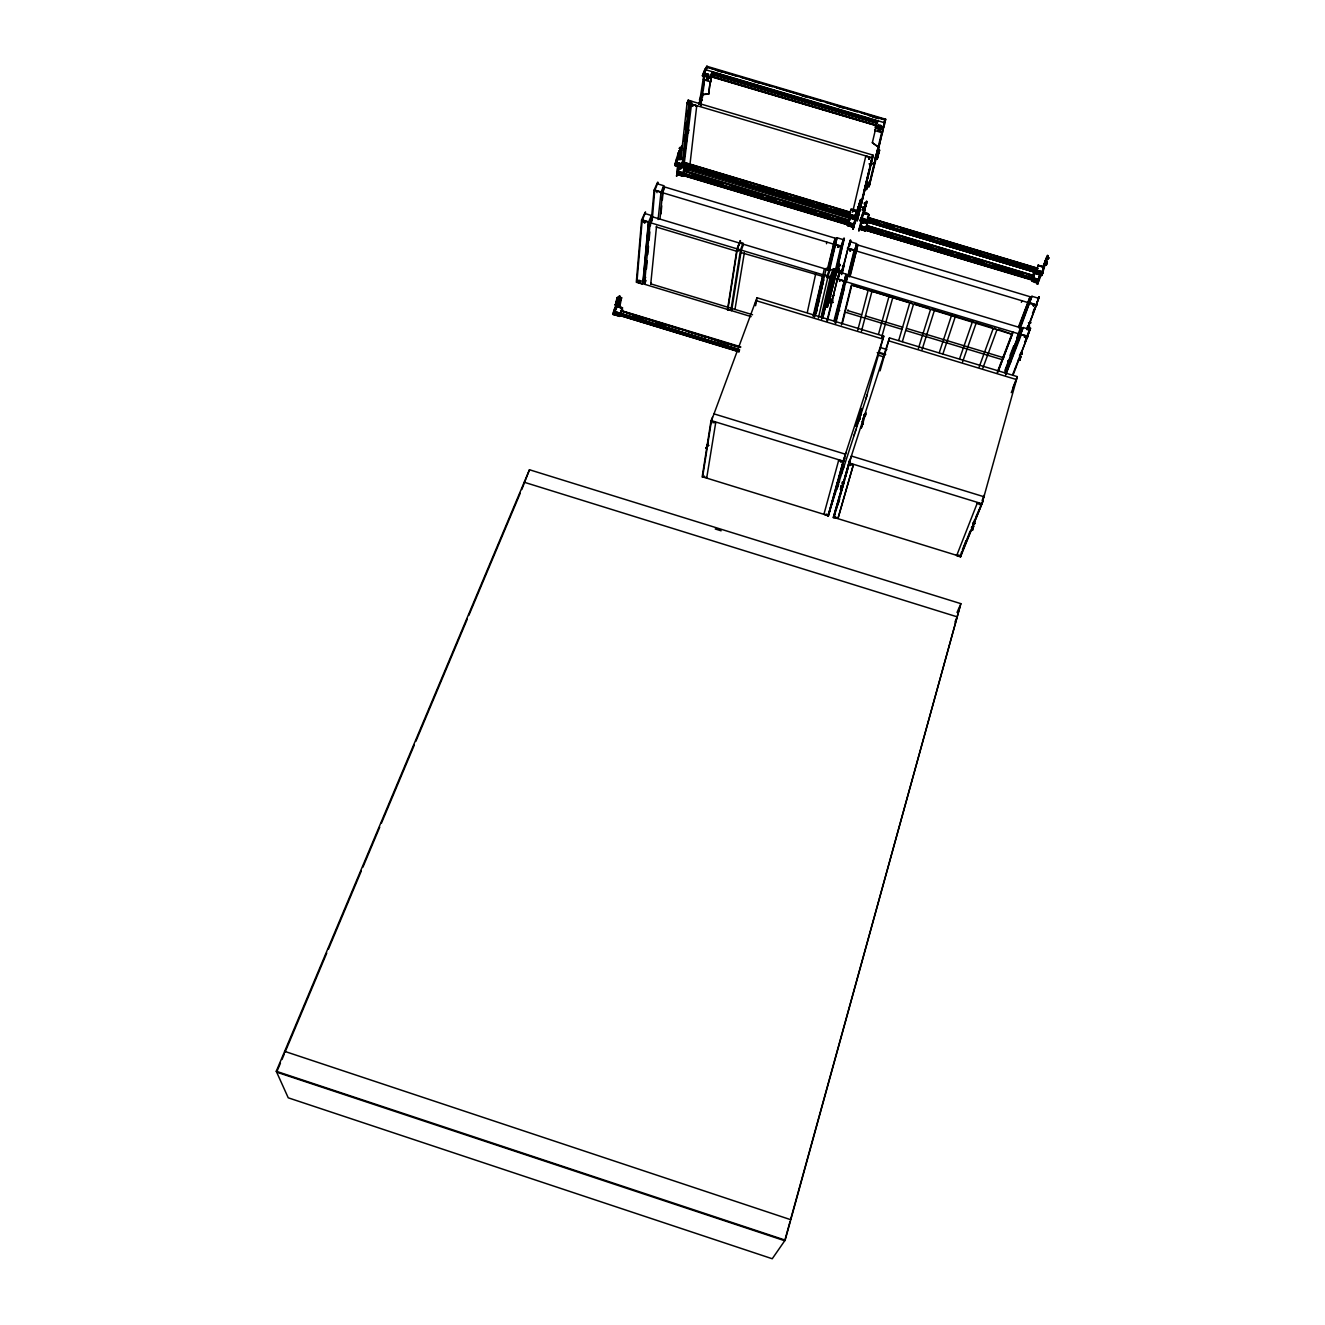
<?xml version="1.0" encoding="UTF-8"?>
<svg xmlns="http://www.w3.org/2000/svg" width="1325" height="1325" viewBox="0 0 1325 1325"><rect width="100%" height="100%" fill="white"/><g stroke="black" fill="none" stroke-linecap="round" stroke-linejoin="round"><path stroke-width="1.5" d="M615.148 305.081C614.899 302.531 619.355 309.686 622.584 307.648L620.398 312.932M616.208 302.912L616.655 301.023L616.804 302.961M616.142 309.255L616.787 305.86L614.369 311.507L739.598 349.734L613.69 311.226L613.16 314.555L614.121 314.124M616.622 305.562L616.754 304.882M529.47 469.746L276.263 1071.279L288.237 1097.812L772.243 1258.75L785.162 1240.117L960.84 603.653L529.47 469.746L521.802 489.521M619.371 300.179L619.007 301.686M738.108 250.558L738.423 251.121M688.304 100.137L688.056 104.592M826.303 514.15L827.015 514.199M956.286 554.728L957.13 555.49M833.21 268.611L830.245 277.14M835.346 516.833L835.611 516.386M676.015 164.979C672.04 163.141 691.832 123.672 675.916 163.439M675.733 164.234L851.528 217.631M855.221 217.234L675.601 163.19L675.634 164.085L854.426 217.764L854.559 219.486L856.298 215.843M833.756 268.826L829.069 291.252M677.357 163.488L677.34 164.847M679.294 154.346L679.046 155.273L677.903 153.915M683.187 175.413L682.723 176.192L677.108 174.486L679.874 166.387L679.791 168.01M854.294 225.035L677.191 172.416L677.804 171.124L683.336 172.78L686.135 167.894M681.646 164.697L683.899 159.166L678.267 157.476L675.833 164.913M715.583 423.039L710.978 420.886L712.436 417.309M841.408 462.11L840.613 462.127M853.548 225.979L853.101 227.287L853.449 225.846L677.29 172.913L677.39 171.687L854.41 224.737L677.207 172.25M679.029 151.1L678.45 152.938L679.51 151.663M679.013 155.273L679.311 154.379M679.096 152.64L679.311 151.762M679.99 152.905L678.731 151.58M680.918 168.904L679.41 168.374L680.901 168.142M679.642 167.762L679.46 169.219M681.298 150.553L680.652 151.696L681 150.123M682.988 174.337L682.723 176.192M645.142 212.265L641.582 220.066L636.298 282.242L641.201 283.732A2.137 1.259 23.4 0 0 641.78 283.848L642.774 283.484L648.356 222.55L647.445 221.557A2.236 1.375 24.2 0 0 646.832 221.308L642.227 219.917L636.928 282.092L643.023 283.782L645.689 277.256M686.996 135.68L685.621 135.713M685.803 134.968L687.178 135.548M687.211 133.411C685.853 134.289 689.099 131.688 686.615 132.583M687.277 132.848L686.979 133.212M850.633 465.489L850.816 465.125M688.768 121.502L690.077 100.667L688.122 100.22L686.979 103.267M616.39 300.361L620.15 301.272L619.752 306.622L621.624 297.727L619.752 297.148L618.262 300.941L616.39 300.361L616.804 299.185L618.659 299.98M616.804 299.185L620.001 300.394M616.556 303.657L616.108 302.597M616.92 298.523C621.955 299.467 615.197 299.765 617.4 297.363L619.404 297.976M699.534 103.118L698.673 104.046M699.202 103.996L699.716 102.588M616.903 298.754L617.4 297.363M617.351 305.893L619.255 301.769L619.173 302.978M618.394 300.626L617.897 306.058L618.278 305.114M618.394 298.97L618.858 298.042M619.023 297.462L618.311 301.62M619.023 303.326L619.09 300.46M619.189 299.202L619.438 295.856L619.736 299.367M618.03 305.512L619.371 305.926L620.746 298.556L617.384 297.595M829.649 278.382L829.334 277.819M1025.07 337.262L1024.092 336.765L1025.153 337.146M740.228 250.607L737.379 248.62L740.476 240.67M1033.864 306.009L1032.871 305.363L1033.848 305.86M643.006 283.782L648.571 222.169L651.353 215.478L645.06 213.573M751.142 316.609L644.513 284.246L650.144 222.65L652.546 216.853L829.152 270.085L827.082 276.014M646.434 269.008L647.196 260.777M647.759 254.599L648.521 246.367M649.084 240.189L649.846 231.958M650.409 225.78L651.353 215.478M651.287 220.596L654.086 190.171L657.581 182.27M652.165 220.977L654.749 190.038L659.303 191.396A2.219 1.391 24.4 0 1 659.9 191.645L660.662 192.937M843.362 281.712L842.534 280.734A2.252 1.408 19 0 0 841.938 280.502M843.462 281.413L842.65 280.436A2.252 1.408 19 0 0 842.037 280.188L837.383 278.78L827.529 320.733M1046.054 259.733L1044.729 262.466C1047.909 265.629 1047.694 258.309 1046.352 263.029M656.537 226.211L650.757 283.848L752.55 314.737M1045.872 259.601L1045.408 260.81M658.094 219.519L661.009 192.257L663.726 185.699L657.498 183.827M659.999 218.857L662.566 192.721L664.918 187.057L835.131 238.185L827.827 270.449M660.96 213.921L661.755 205.855M662.351 199.81L663.726 185.699M853.896 251.021L853.267 250.143A2.219 1.424 18.9 0 0 852.505 249.812M884.52 124.567L882.765 129.436L881.092 128.939L881.108 125.527L877.763 125.577L880.297 127.316L881.506 126.736L880.893 125.61M879.502 125.593L880.214 126.388L879.303 125.908M1035.951 272.271L1035.57 273.612L1041.831 275.55L1043.885 266.921L1038.137 265.215L1036.498 270.996M822.626 317.868L827.827 296.734M827.197 299.384L827.496 298.423L827.148 299.549M861.084 219.768L1041.599 274.275M705.861 448.264L706.192 447.287L705.943 448.165M827.33 301.255L827.214 301.653M827.032 302.166L827.413 301.852M828.638 298.241L828.059 300.162L828.075 299.268M822.808 317.934L834.203 268.909L830.99 277.356M827.694 296.287L827.744 297.993M1041.053 271.923L1040.407 273.579M1040.539 273.53L1041.963 273.546M677.903 166.437L676.876 176.126L677.588 164.466M679.344 148.466C679.394 147.191 683.187 146.909 681.216 149.278L679.344 148.466L679.775 147.406M707.219 445.945L707.533 444.653M708.477 445.581C706.805 442.865 706.573 447.37 707.384 444.09M679.675 154.677L681.348 152.044L679.543 155.969L680.702 153.187M680.156 154.313L680.056 156.118L681.199 153.336L678.483 152.524M681.481 150.686L680.156 150.288L680.007 151.58L681.514 150.272M680.735 148.88L681.149 148.069M680.57 153.501L680.835 151.895M680.47 157.559L681.713 146.065M680.802 159.762L687.079 102.737L688.851 103.267L682.524 160.275M683.717 140.798L684.379 134.719M685.025 128.641L685.688 122.562M686.35 116.484L687.013 110.406M687.675 104.327L688.006 100.518M683.418 159.53L689.894 100.75L688.669 103.632M1032.109 280.055C1031.065 281.827 1037.988 284.13 1037.872 281.562M683.683 162.71L690.176 103.963L691.517 101.097M867.511 178.991L872.761 155.058L691.849 101.329L683.617 168.673L850.567 218.691M830.924 301.023L831.504 299.102L830.957 300.974M1037.939 266.06L1038.137 265.215M831.835 300.129L831.52 300.808M701.438 100.601L699.55 100.037L699.997 98.779L701.389 99.176M705.794 73.869C699.186 82.846 706.805 61.579 705.198 72.61M699.583 104.427L700.544 96.957L701.919 97.354M1028.432 327.308L1029.061 325.403M701.505 98.878L700.229 102.886L701.339 101.578M700.743 103.035L701.852 99.574M699.385 103.284L704.403 71.103L702.316 75.922M704.155 77.744L700.842 105.768L701.24 104.857M704.767 72.56L705.115 68.817M701.852 100.336L701.886 99.325M702.316 94.986L704.171 79.268M707.964 74.912C710.465 75.094 704.519 77.446 704.966 74.051M702.482 97.371L702.946 93.446M703.409 89.52L704.337 81.653M705.728 74.415L706.589 74.333M706.341 69.894L706.772 66.25L885.696 119.25L876.338 157.211M837.963 269.919L838.543 268.014L837.963 269.919M1032.953 277.935C1031.446 266.557 1041.665 279.161 1042.758 273.033L860.836 218.542C857.689 221.987 866.186 224.77 866.749 221.888M613.293 314.555L614.104 312.369M613.856 311.938L614.32 312.617M708.345 76.237L705.927 75.707M706.192 73.67L706.622 74.846M706.689 68.519L706.01 67.492L705.099 69.678M707.103 67.227L885.017 119.647M706.507 74.78L707.798 74.034L706.556 74.597M707.633 74.134C710.879 74.465 705.943 78.506 709.753 78.125L711.773 73.306L735.425 80.51M708.246 74.283L705.662 74.001M616.357 301.62L618.03 301.951L616.142 302.365M709.753 78.125L712.254 71.699L710.813 81.902L703.426 79.715L703.989 78.357M708.676 94.075L710.117 82.216L708.676 94.075L701.554 94.704M710.813 81.902L711.823 73.62M841.988 270.615L842.104 270.184M853.101 227.287L847.487 225.565L847.851 224.173M847.503 225.598L847.768 224.472M854.559 219.486L848.364 217.499L848.745 216.074M1020.151 357.121L1020.465 356.226L1019.919 357.767M842.915 270.896L843.197 269.952M1020.035 357.584L1020.151 357.27M852.025 226.128L852.77 223.528M682.872 175.413L853.317 226.542L852.091 225.78M855.453 210.559L855.238 211.553M850.865 209.598C862.823 215.13 853.764 206.982 850.7 210.012M676.297 162.279L854.89 216.157L860.935 199.644L853.168 229.01L855.735 219.105L851.992 217.946M859.826 208.356L858.12 208.837L859.71 208.803M859.246 205.557C857.838 207.412 861.929 204.133 860.455 206.468M859.892 203.603L859.08 206.915M859.528 209.3L859.809 208.373M860.77 205.507L860.24 207.346M675.452 165.112L675.816 163.853M676.114 163.687L676.164 162.627M683.733 159.994L687.046 137.485M865.523 230.086L865.258 230.931L859.643 229.208L860.438 226.608L859.875 228.48L1035.09 281.016M861.167 219.917L860.737 221.01M863.751 210.46L862.608 209.201M868.952 170.892L864.447 189.856L865.026 188.846M866.418 185.086L866.782 183.893L866.202 185.765M865.192 208.737C861.465 209.416 864.529 204.199 863.022 208.191M861.134 228.861L861.879 226.26M862.641 219.337L861.664 223.726M862.476 214.087C862.823 216.969 862.939 208.737 869.051 214.6L867.362 219.503M863.95 206.932L863.668 208.008M866.716 186.842L866.749 187.007M863.171 207.545L864.794 207.512L863.387 206.816M865.887 205.756L864.678 208.588M824.1 513.719L824.995 514.663M876.885 159.331C878.028 157.576 875.411 160.507 875.61 158.404M876.951 159.149L875.742 158.039L875.494 158.917M876.272 156.632L876.554 155.704L877.945 157.195L877.365 158.652L875.295 158.222M737.379 248.62L727.872 309.537M710.978 420.886L702.151 477.066L706.854 477.497M865.871 398.991L883.758 336.169L756.989 297.761L711.475 420.671L702.631 476.851L828.092 515.624L830.262 508.916M877.017 122.347L875.047 130.628L882.516 132.848L882.483 131.308M865.258 230.931L865.622 229.49M866.401 222.931L866.765 221.474M877.432 156.002L877.233 156.565M708.163 443.593L708.362 444.836M730.87 310.447L740.509 249.895L743.093 243.121L739.946 242.177L737.296 249.1M958.604 554.927L959.3 555.192M731.632 310.679L741.304 250.143L743.54 244.28M973.295 525.975L972.732 527.83M973.726 525.975L973.113 527.963L973.759 525.942M706.738 477.828L715.699 422.692L714.705 421.665M972.567 526.141L972.434 526.621M972.931 527.284L973.279 526.307M755.233 304.551L755.929 300.593L882.831 339.051M755.581 305.711L756.989 297.761M617.433 300.146L618.642 300.129M619.885 314.588L619.57 316.393L620.216 315.466M830.792 277.14L833.922 268.859L821.616 317.122M677.39 171.935L854.36 224.869M681.431 165.542L681.166 167.43L681.547 166.42M698.706 103.847L699.202 102.439L700.263 104.195M826.419 301.686L826.502 301.438M1038.734 296.85L1036.349 305.247M827.877 296.552L827.429 297.396M828.059 298.986L828.059 298.142L827.612 299.814M827.959 298.589L827.595 299.616M1030.038 328.103L1027.604 336.666M839.388 259.17L843.843 238.152L840.928 246.5M857.954 421.433L857.49 422.89M857.374 422.642L857.49 421.698M859.461 414.94L859.378 416.597L859.892 413.085M838.327 276.908L839.652 270.548L826.899 320.865M838.858 277.058L840.199 270.714L837.267 279.26M861.316 413.615C858.848 414.973 860.024 412.058 860.919 414.841L861.366 413.4M859.594 414.029L860.14 412.92L859.726 414.311M807.289 312.452L815.952 272.652M854.724 217.035L855.122 215.23M854.575 219.205L858.451 206.799M856.844 212.447L856.364 212.232M859.693 418.965L860.306 416.977L859.577 419.611L858.219 419.197M848.944 246.019L850.236 240.073L841.325 273.712M849.474 246.185L850.766 240.239L847.884 248.603M826.767 242.077L826.518 243.717M813.053 316.178L824.415 268.66M862.36 210.062L862.608 209.234M864.148 213.557L866.567 201.334L860.886 218.824L1042.527 273.397L860.968 218.542M1007.845 361.112L1008.557 362.007A2.153 1.308 14.3 0 0 1009.12 362.238M1046.402 262.946L1046.982 261.141L1047.164 262.151M1046.518 262.549L1046.8 261.654M1046.684 263.046L1046.369 264.139L1044.514 263.327C1043.752 264.255 1045.392 265.166 1046.651 264.288M813.732 316.46L822.626 276.627M814.61 316.874L826.32 268.213L833.442 270.35L831.603 278.316M816.034 313.263L823.57 279.741M816.018 314.025L816.929 310.05M817.823 306.058L819.612 298.092M820.506 294.117L823.637 280.171M859.942 226.492L1038.899 280.204M1042.328 272.586L861.316 219.205L864.612 208.638M863.006 223.345L861.316 222.434L863.188 222.749M861.416 222.219L863.088 223.113L861.233 222.815M1045.905 259.336L1045.475 260.594M1045.889 261.423L1045.607 262.3L1047.363 261.853M827.197 270.068L835.131 238.185M878.044 155.886L877.548 157.476L877.514 155.638M862.923 419.296L863.271 417.888M863.635 418.054L863.221 419.379M1039.959 276.378L1040.142 275.782M828.738 270.532L837.019 237.755L843.329 239.643M818.386 318.017L828.092 276.296M829.665 270.018L837.019 237.755M862.459 424.364L862.923 422.874L862.807 423.851M862.79 424.563L862.989 423.321M1019.952 354.471L1019.538 356.293M1027.952 325.685L1027.703 326.463M821.169 316.692L830.361 276.66M821.616 319.259L831.272 277.273L650.144 222.65M828.489 293.885L827.429 296.933L828.754 293.968L827.761 293.67L829.582 294.846L829.185 296.005L827.181 295.392M865.01 415.421L865.308 414.493L865.424 415.47M1015.579 367.952L1015.828 367.389M826.287 300.974L826.022 302.166L827.926 294.233M826.949 298.075L828.291 293.835M822.428 318.099L825.177 306.158M829.268 291.301L826.469 302.299L827.065 299.135M827.777 300.758L828.125 299.847M828.953 295.69L829.301 294.763M824.084 306.241L827.363 307.234L842.849 241.647M836.903 269.091L838.808 269.919L836.837 269.323L837.466 266.424M837.698 266.739L838.212 263.609L836.887 267.816M838.99 261.042L829.997 297.694M832.845 302.531L830.924 301.702L832.912 302.315M832.1 296.634L834.088 295.591M836.506 270.217L838.477 270.797M837.648 265.298L839.619 265.894L840.067 264.553L838.212 263.609M839.619 265.894L840.067 264.553M852.621 212.182L865.672 156.598M838.758 276.213L839.702 272.238L846.062 274.159L834.618 321.793M730.737 310.282L727.442 309.918L736.998 248.852L740.211 240.587M730.853 309.984L730.009 310.365M878.127 125.097L876.935 127.713L875.262 127.217L882.897 128.906L885.696 119.25M842.683 272.321L841.309 271.658M841.64 270.764L841.243 271.89M842.849 265.629L844.356 265.845M872.347 142.702L878.193 146.893L876.09 156.002L878.608 147.323L872.347 142.702L876.471 125.279L711.873 76.469M841.706 274.606L848 248.123L852.604 249.497A2.219 1.424 18.9 0 1 853.201 249.746L854.012 250.624L846.741 280.618M861.863 217.681L858.716 230.666L860.455 227.271M708.163 444.852L707.931 445.713L708.196 444.769M843.147 269.704L843.445 268.478M852.671 228.861L855.751 215.843M859.196 206.584L857.689 209.284L857.987 208.042L859.759 208.671M858.202 209.433L859.859 203.653M876.935 127.713L881.092 128.939M849.308 245.754L850.253 241.73L856.563 243.618L848.762 275.782M853.168 229.01L860.422 199.495M859.213 205.193L859.991 200.936M879.22 127.697L878.16 126.504M878.475 125.229L880.479 125.378M872.628 155.439L856.811 220.563L857.573 218.343M858.153 216.041L860.968 204.265M869.896 166.967L871.784 159.116M872.247 158.155L857.209 220.993L873.341 155.191L872.247 158.155L867.262 156.665A2.153 1.474 19.5 0 0 866.649 156.549L866.119 156.565M866.202 183.132L868.123 183.695C868.057 179.902 865.97 182.171 865.97 185.732M834.021 320.667L846.062 274.159M864.943 188.432L866.848 188.995L864.993 188.2M868.123 183.695L868.554 182.403M865.358 187.14L867.213 187.935L865.308 187.372M614.005 312.153L613.79 313.081L739.168 351.407M615.463 312.7L615.463 313.76M619.686 314.886L620.233 312.998M835.28 323.052L847.338 275.567L1021.293 328.004L1004.847 372.159M873.904 162.843L874.599 163.853L875.593 155.853M863.271 208.174C861.3 209.383 867.858 210.211 862.592 209.3M866.533 203.255L864.596 202.675L866.467 203.487M882.052 130.91L868.67 186.328L865.523 185.384M883.924 122.844L885.183 119.101L878.409 149.361M835.843 323.168L844.472 287.459M845.433 283.5L847.338 275.567M865.424 185.666L869.067 186.742L875.726 158.188M876.222 156.979L878.011 149.708M869.067 186.742L876.222 158.337M847.95 276.329L856.563 243.618M859.229 230.815L861.946 219.635M861.167 223.577L862.062 219.867M862.956 216.157L866.567 201.334M622.402 309.785L622.021 311.044M865.656 205.772L865.358 207.031L866.649 202.924M866.153 204.332L864.165 203.984L864.596 202.675M877.365 158.652L875.543 157.857M875.842 157.046L877.73 157.609L879.651 150.189L877.746 149.626M849.491 276.875L857.838 244.992L1030.088 296.734L1018.759 327.805M850.484 275.136L857.838 244.992M685.737 135.365L687.128 135.779L685.572 135.398M678.715 173.062L679.195 171.505M681.53 165.128L681.447 166.586M699.898 103.582L702.167 94.588L708.776 93.793M826.999 298.473L826.883 298.688M841.474 324.907L851.379 284.991L1012.267 334.397L998.288 329.312M842.369 323.35L851.561 286.084M683.65 161.352L683.071 163.141M682.822 174.569L683.336 172.78M685.174 170.196L684.793 171.455M838.062 266.64L837.715 267.816M837.814 268.528L827.363 307.234M854.128 219.105L854.277 218.078M854.41 217.648L854.857 216.505L675.965 162.859M842.352 269.571L842.071 270.234M865.192 188.548L857.938 217.234M866.335 189.624L864.993 189.16M863.055 207.959L865.308 208.406M860.72 221.225L860.952 220.082L1038.436 273.248M689.381 169.65L688.42 170.047A2.07 1.325 24.2 0 1 687.857 169.931M862.84 215.097L863.006 214.269M861.747 223.18L862.194 221.59M857.772 330.157L868.438 289.181M861.449 331.267L872.214 290.324M837.317 484.536L837.996 481.008L835.86 488.13M839.156 477.116L844.075 458.367M837.102 488.693L837.4 487.699L837.102 488.71M1018.395 359.737L1018.511 359.357M861.349 218.691L861.084 219.635L1042.113 273.132M861.349 427.859L863.469 420.373M707.219 445.482L708.875 445.482M847.95 223.793L847.785 224.77M858.749 417.011C867.958 390.03 853.134 438.244 859.809 413.748M859.478 418.336L859.942 416.862L859.594 418.021M859.494 418.286L859.743 417.524M841.673 486.076L841.276 487.368L841.706 486.01M1032.291 279.575L1032.688 278.747M838.178 269.141L838.41 268.627M838.659 460.371L823.984 514.05L828.34 516.071L844.688 457.854L843.445 461.58L838.675 460.57M841.193 489.819L841.458 488.942L841.16 489.952M842.286 486.441L842.7 486.209M845.102 476.983L849.872 459.444L833.309 517.595L838.079 518.125L836.87 518.323M832.597 300.692L832.779 300.112M853.366 226.442L853.548 225.482L677.456 172.681M858.269 208.323L858.169 208.803M860.389 206.717L859.113 205.888L860.67 206.104M866.683 186.957L866.865 186.411M867.395 186.659C867.958 187.372 865.507 187.355 865.904 186.328M863.238 418.054L862.972 418.799M860.919 220.198L861.532 218.509M863.188 419.462L863.469 418.534M863.337 422.36L863.32 421.35M790.031 1221.567L784.731 1240.747L276.66 1072.157L280.469 1063.114M828.092 515.624L843.18 461.117L883.758 336.169M828.34 516.071L845.979 452.504M878.492 334.331L889.257 295.458M836.158 488.163L836.158 487.037M837.88 482.747L837.036 485.447L837.317 483.791M838.361 481.124C837.483 478.855 840.447 480.693 839.089 482.234L837.698 481.803M981.974 503.765L1017.318 376.631L889.489 337.908L849.143 462.955L833.773 517.379L960.261 556.45L981.974 503.765L849.143 462.955M1013.095 375.124L1030.618 328.103L1024.622 342.413M1027.388 329.793L1039.28 296.85L1036.945 302.514M978.695 502.755L977.303 503.053L956.65 555.655L960.526 556.914L983.249 500.403L975.78 517.181M836.423 486.408L837.814 486.822L836.473 486.192M836.887 484.917L838.228 485.546L836.969 484.735M839.089 482.234L837.748 481.588M841.839 473.174L842.435 471.037M843.213 468.951L843.81 466.814M960.526 556.914L962.016 551.929M1041.698 273.53L1037.541 284.295L1039.86 274.822L1039.496 276.13M1037.939 281.264L1040.108 274.308L1037.541 284.295M1042.146 272.321L1043.09 268.975M1044.017 265.05L1046.584 259.899L1045.789 259.65M1044.531 265.199L1047.86 255.526L1042.527 273.397M1045.806 261.075L1044.928 264.752M1046.104 261.108L1046.866 256.802L1046.386 258.474L1048.423 258.839L1048.738 257.729L1046.783 257.149M973.527 522.199L973.163 523.507C975.117 525.545 975.266 520.361 974.554 523.938M973.974 522.116L972.683 526.24L972.749 525.064M971.705 528.062L972.732 528.377L973.163 526.886L972.749 527.847M1020.316 357.7L1019.985 358.876M1027.024 327.871L1028.482 328.318L1028.896 326.944L1027.355 326.728M1022.155 353.046L1021.823 354.222L1022.238 352.831L1020.763 352.384M1048.738 257.729L1048.423 258.839M1030.519 323.151C1031.214 320.468 1030.552 325.254 1028.432 322.77M853.996 435.66L854.608 433.474M855.337 431.536L855.95 429.35M881.622 337.378L893.05 296.601M859.577 419.611L858.12 419.843M860.919 414.841L859.61 414.212M841.855 488.064L841.657 489.902L842.22 488.18L840.895 487.55L842.269 487.981M841.226 486.292L842.75 486.507L840.911 487.203L841.541 485.232L841.226 486.192M843.512 483.592L842.12 483.161L843.197 483.277M843.992 482.101L842.601 481.671L843.926 482.3M1005.675 374.544L1023.165 327.54L1029.608 329.478L1025.848 339.051M1016.673 338.239L1031.943 296.287L1038.32 298.208M858.65 416.895L861.051 409.425L856.414 426.302L858.451 420.058M835.926 510.655L836.522 508.568M839.619 497.604L837.549 504.924L839.503 499.343M1021.376 302.299L1022.022 300.775M1032.705 278.813L1034.444 272.619M835.827 488.975L828.953 512.957M863.536 420.82L862.592 420.307L863.585 420.621M864.894 416.067L863.95 415.537L864.943 415.851L865.473 414.228L865.507 415.487M864.281 414.526L865.672 414.609M863.9 419.396L865.854 413.019M614.22 311.392L613.79 312.468L739.333 350.446M617.069 301.669L616.738 303.077M652.182 215.743L652.364 215.677M677.804 154.495L679.195 154.909M837.897 484.917L837.516 486.176L837.913 484.983M858.02 420.654L860.488 412.721M835.197 512.874L834.634 514.713M880.065 370.818L889.489 337.908M675.783 163.472C675.121 154.015 688.95 158.023 681.398 165.161M677.357 159.315L679.46 159.53M677.191 163.836L677.572 162.66M850.534 211.404L850.153 212.613M847.834 224.041L848.199 222.832M849.623 219.553L849.259 220.745M853.234 217.018L853.731 215.412M837.814 271.824L837.764 272.105M842.717 485.463L833.309 517.595M863.999 418.534L864.347 417.392M853.433 225.73L855.718 219.072L855.387 219.867M841.541 270.068C840.911 272.619 842.336 267.319 841.706 269.886M877.051 158.785L875.56 158.536M1038.8 280.486L859.793 226.89L1038.783 280.652M835.777 510.887L839.603 497.653M1037.425 278.879L1036.928 280.453M1038.783 278.101L1039.33 276.312M860.008 227.701L1038.171 281.115L1038.899 278.797M1042.113 272.801L1045.293 262.698M1042.527 270.797L1042.858 269.671M868.504 216.787L868.14 217.996M865.606 229.374L865.97 228.165M867.328 224.852L866.964 226.045M1033.136 276.412L1033.682 274.623M1036.614 270.582L1036.912 269.737M898.714 340.459L909.53 303.673M857.739 421.499L857.673 422.41M859.031 420.969L859.13 420.654M902.391 341.568L913.323 304.816M862.144 421.433L862.028 421.83M862.956 424.017L863.221 423.172L862.823 424.48M837.417 266.954L836.456 272.105L844.373 238.318L841.474 246.483L834.667 244.462M837.334 268.611L837.433 268.296M854.575 217.035L854.907 215.942M863.883 209.996L862.426 209.698L864.629 210.029L864.331 211.271L864.844 206.882M861.25 219.039L861.581 217.946M860.372 226.492L860.72 225.399M862.608 219.37L862.972 218.194M841.425 486.822L841.723 485.894M829.698 298.771L827.645 304.75M1036.945 268.544L1037.359 267.252M1029.376 326.397C1030.022 324.227 1028.382 329.047 1029.293 326.646M840.249 489.24L840.332 488.975M918.374 348.525L930.382 309.967M842.717 485.149L844.108 481.704L841.971 488.826M862.558 424.099L862.757 423.387M922.051 349.634L934.175 311.11M876.372 156.383L877.796 156.781M867.13 220.265L861.051 217.797M865.97 228.298L867.858 222.699L860.289 220.48M849.093 214.849L851.048 209.201M848.199 222.981L853.979 223.942M853.797 224.654L854.145 223.428M1036.581 270.863L1036.167 272.089M1045.74 261.77L1047.28 262.085M1042.129 273.215L1043.868 266.921L1043.454 267.898M1019.554 355.464L1019.919 354.454M973.08 526.605L972.07 526.77M859.329 415.951L856.049 426.203L859.097 417.706M840.828 487.766L841.309 486.275M842.12 483.161L842.601 481.671M862.542 420.522L862.989 419.081M863.883 415.752L864.347 414.311M864.844 415.884L865.805 412.87M863.387 421.565L861.349 427.859M833.773 517.379L835.495 512.013M837.682 505.223L839.52 499.542M838.675 480.031L837.201 483.327M830.792 507.276L867.395 394.32M837.814 486.822L838.278 485.348M850.037 460.206L846.874 471.998A120.442 2.054 -72.7 0 1 845.483 477.083M961.287 552.856L961.652 551.813M939.243 352.732L951.88 314.34M613.69 311.226L619.438 295.856M616.87 302.1L617.251 301.272M614.22 311.938L619.967 296.022M679.195 152.839C680.156 156.466 679.874 152.392 677.688 154.793M677.39 159.232L679.294 159.348M700.329 104.012L698.755 103.632M679.51 168.292L680.851 168.391M866.086 227.9L866.335 227.072M942.936 353.858L955.673 315.499M864.645 207.975L864.844 207.197M867.246 219.851L869.051 214.584M1045.094 264.139L1046.634 264.255M1047.131 262.582L1045.673 262.019L1046.932 263.112M858.186 208.721L859.643 209.052M859.031 206.303L860.438 206.816M854.658 222.915L855.635 221.904M859.859 206.882L860.77 205.69M849.209 214.451L849.457 213.607M848.315 222.583L849.938 217.797M847.718 310.746L848.033 309.851M842.899 265.398L842.468 266.756L843.959 266.954M830.858 301.934L831.322 300.56L832.713 301.222L832.315 302.365M864.115 209.863L867.08 201.483M858.716 230.666L862.293 221.06M855.023 215.809L856.712 210.907L856.381 211.718M858.699 205.044L860.207 202.344M877.001 152.408L876.04 155.174L877.498 152.557M826.535 298.97L826.071 300.245L828.059 300.841M857.689 209.284L860.935 199.644M864.447 189.856L865.722 185.782M866.235 184.473L867.262 181.657M876.852 154.048L877.299 151.133L879.088 152.027L878.723 153.054L876.835 152.491M866.235 185.947L864.96 189.094L866.434 189.458L864.745 188.597M866.914 183.927L865.772 184.324L866.583 182.072L868.504 182.635M875.808 158.371L876.769 155.621M864.96 190.005L866.086 184.092M876.703 156.367L874.997 159.497L876.256 155.472L877.995 156.068M861.432 202.924L861.813 201.831L859.875 201.267M879.651 150.189L877.912 149.973M838.41 271.029L838.858 269.687M866.848 188.995L867.279 187.703M826.999 306.638L841.044 246.019L836.423 244.645A2.219 1.424 19.4 0 0 835.81 244.512L834.601 245.125M868.571 186.593L870.012 184.026M959.548 358.876L972.798 320.667M1032.556 279.144L1031.91 280.9M879.353 130.148L879.651 131.374L878.193 129.933M878.872 130.198C881.208 130.711 877.034 131.026 879.171 129.088M827.877 276.246L830.278 269.406M869.117 159.199L868.587 158.337L869.432 159.05M878.839 130.512L879.303 129.088M878.889 131.308L879.982 130.893M879.088 130.628L879.568 129.121M879.353 130.662L880.015 129.469L879.022 129.171M879.469 130.662L879.899 129.303M879.833 130.628L878.525 129.767L878.193 130.943M879.651 131.374L879.982 130.198M848.447 222.236L850.12 217.399M883.013 126.918L883.792 124.683M1036.614 281.347L1036.962 280.32M875.262 127.217L877.498 120.674L876.868 123.324L711.923 74.432M823.67 276.643L740.741 252.479M875.047 130.628L875.543 129.237M878.061 130.778L878.326 129.833M962.579 361.907L976.608 321.809M1046.386 265.116L1044.481 263.841M863.37 212.894L861.565 218.161L1042.378 271.741M859.66 229.242L860.107 227.95M979.175 366.942L993.071 328.882M982.868 368.068L996.864 330.024M1036.1 272.188L1035.603 273.596M707.749 441.788L708.246 440.314M707.037 446.326L707.285 445.796M1037.608 282.589L1038.088 281.215M1041.732 274.225L1041.251 275.418L1041.632 274.441M859.693 418.948L858.666 417.756M735.276 308.659L734.944 309.553L744.352 252.711M683.336 173.128C682.176 168.639 687.36 168.176 685.721 167.894M699.451 103.748L699.733 102.853M620.266 313.313C627.951 306.721 613.492 302.249 614.336 311.209M997.245 372.391L1012.433 332.509M998.04 371.497L1012.499 333.602M997.824 372.275L1013.128 332.128M679.245 151.944L678.947 151.116M1018.528 326.828L1030.088 296.734M1042.576 267.749L1047.33 255.377M1019.621 328.252L1031.943 296.287M1037.028 284.146L1041.185 273.331M1043.719 266.292L1047.86 255.526M1010.048 355.398L1013.724 345.875M1005.012 370.139L1021.293 328.004M1005.344 373.518L1023.165 327.54M1005.758 374.776L1021.177 335.01M962.364 549.974L965.958 540.749M962.762 550.041L970.132 531.06M643.95 222.501L645.142 222.451L644.149 222.02M644.082 222.202L644.844 222.882M1026.875 329.494L1036.531 304.783L1031.877 303.392A2.252 1.424 13.7 0 0 1031.231 303.259L1030.038 303.541M643.95 222.418L645.142 222.451M692.395 106.348L692.942 106.232M838.51 460.802L839.934 460.123M1012.631 374.693L1027.786 336.219L1023.066 334.794A2.269 1.408 13.9 0 0 1022.436 334.662L1021.327 335.092M706.225 79.517C710.283 80.162 704.403 78.672 708.196 80.245M706.44 78.987L708.262 79.947M1012.813 387.927L1017.318 376.631M1011.273 392.664L1016.49 379.563L888.562 340.79M860.273 221.01L861.929 217.101M639.826 281.298L638.816 281.496L639.76 281.91M650.707 283.997L651.055 283.103M644.53 284.246L646.053 280.469M854.128 219.172L854.509 217.913L675.684 164.565M1032.506 313.263L1034.726 307.88M982.156 500.486L984.409 494.987M972.997 523.789L974.952 519.019M982.521 500.154L983.928 496.726L851.379 456.032L840.149 495.765A120.442 2.054 -72.7 0 0 844.522 480.561M618.543 304.502L619.355 302.514M620.15 301.272L621.624 297.727M619.371 305.926L620.382 303.458M677.936 171.124L679.891 166.387M676.363 175.977L677.804 172.515M972.732 528.377L971.407 527.764M685.87 128.144L685.456 129.188L685.903 127.912M706.738 78.821L706.639 79.583M707.02 79.5L707.302 78.39M707.252 79.632L707.517 78.622M707.765 78.738L707.749 79.715M700.544 96.957L701.819 97.636M686.648 130.86L687.774 128.111L686.499 132.169M687.625 128.674L687.211 129.718L689.099 130.281M699.55 100.037L699.981 99.027L701.356 99.425M707.683 80.444L708.179 79.235M686.019 136.574L687.046 133.891M680.669 150.454L681.663 148.218L679.758 147.655M680.52 151.746L681.166 148.798M676.959 160.673L678.284 157.493M615.098 311.441L616.556 307.913M642.194 220.414L645.606 212.083M654.699 190.535L658.045 182.353M705.629 68.966L706.772 66.25M707.285 66.399L705.861 69.811L883.99 122.579M281.993 1059.487L284.279 1054.071M326.778 953.056L285.041 1052.265L284.66 1051.354L790.561 1219.646L960.84 603.653M328.385 949.247L361.278 871.038M362.884 867.229L379.745 827.164M381.352 823.355L414.261 745.13M415.868 741.321L467.228 619.239M468.835 615.413L520.195 493.331M957.031 612.465L959.433 606.916M954.994 621.905L957.197 616.854L524.22 482.25M859.892 228.496L1032.771 279.823M977.204 503.401L982.256 504.229M837.533 247.046L838.675 247.063M826.817 277.587L827.976 277.472M849.524 250.524L850.534 250.955L849.689 250.177M840.1 281.182L839.503 281.347M616.688 305.545L615.247 304.551M979.274 504.411L979.357 504.709M614.104 313.71L739.068 351.556M834.667 245.042L835.711 244.827A2.219 1.424 19.4 0 1 836.323 244.943M825.591 275.567A2.236 1.391 19.4 0 0 824.978 275.434L824.017 275.583L825.077 275.136A2.236 1.391 19.4 0 1 825.707 275.269L831.106 276.892M934.622 309.454L931.624 309.272M869.432 158.868L868.852 159.149M838.609 247.112L837.632 246.881L838.592 247.311M849.59 250.342L850.633 250.657M642.675 283.484L642.078 283.567A2.137 1.259 23.4 0 1 641.317 283.434M865.937 156.367L866.749 156.267A2.153 1.474 19.5 0 1 867.362 156.383M839.388 310.431L838.493 310.547A2.12 1.308 18.8 0 1 837.897 310.431M955.259 315.963L953.437 316.013M871.784 290.788L869.962 290.837M839.255 310.232L838.775 310.265A2.12 1.308 18.8 0 1 837.996 310.133M827.777 277.687L826.916 277.289L827.91 277.72M1030.403 303.591L1031.148 303.558A2.252 1.424 13.7 0 1 1031.778 303.69M1021.592 334.993L1022.337 334.977A2.269 1.408 13.9 0 1 1022.983 335.109M704.237 476.139L704.42 476.155M869.034 163.903L874.202 163.422L870.657 164.018M878.376 130.198L879.22 130.098M849.706 250.508L850.468 250.723M713.065 422.923L713.098 422.857M618.046 306.257L616.837 306.357M656.836 192.407L657.051 192.655M891.294 297.231L889.34 296.071M912.163 303.524L910.407 302.68M995.853 328.766L994.098 327.921M639.826 281.298L638.932 281.198M709.074 67.807L736.717 76.154M740.692 77.181L772.293 86.688M776.268 87.715L821.682 101.313M825.657 102.356L857.258 111.863M861.233 112.89L884.951 119.913M716.808 70.556L722.854 72.328M752.385 81.107L758.413 82.862M801.791 95.748L807.803 97.503M837.367 106.282L843.362 108.037M869.051 115.639L878.922 118.571L872.91 116.964M711.84 71.848L877.962 121.221M711.79 72.262L877.895 121.502M711.773 72.411L877.862 121.635M739.383 81.67L767.026 89.868M774.926 92.22L784.814 95.152M788.756 96.311L820.357 105.685M824.316 106.861L851.975 115.06M859.875 117.395L869.747 120.327M711.608 73.753L877.548 122.943M711.575 74.018L877.498 123.208M710.846 76.171L876.421 125.428M711.277 76.469L876.918 125.593M711.624 76.883L876.289 125.709M702.382 75.376L709.819 77.579M704.006 76.138L708.113 77.363M710.349 80.245L711.376 80.543M699.583 99.789L701.455 100.352M876.769 152.739L878.674 153.303L879.038 152.259L877.133 151.696L877.051 154.147M698.954 102.919L700.478 103.367L698.888 103.135M876.454 155.936L877.928 156.3M876.388 156.184L877.862 156.532M875.891 156.814L877.862 157.46M690.805 103.847L871.833 157.708M690.176 103.963L695.112 105.437A2.153 1.441 25.2 0 1 695.691 105.669L696.387 106.232M687.244 129.469L688.636 129.883M866.268 182.9L868.19 183.463M688.553 131.44L688.404 132.732M867.328 186.908L865.821 186.577L867.262 187.156M865.424 187.04L867.179 187.388M859.826 201.499L861.763 202.079L861.383 203.156L859.511 202.344M1046.684 257.381L1048.638 257.961M678.648 151.812L680.139 152.209M863.32 207.048L864.761 207.627L863.238 207.296M678.582 152.06L680.023 152.574M678.516 152.309L679.99 152.872M858.633 206.534L860.554 207.097L860.124 208.406L858.202 207.843M1044.829 262.118L1047.048 262.797M678.433 152.855L681.067 153.65M857.938 206.65L860.488 207.329M858.252 207.594L860.173 208.174M1044.431 263.559L1046.634 264.354M677.754 154.164L679.261 154.661M677.622 154.644L679.162 155.042M862.36 209.93L863.85 210.311M1044.978 264.503L1046.419 265.017M850.965 209.317L856.712 211.139M863.304 213.01L868.985 214.716M1038.121 265.348L1043.868 267.07M677.986 157.857L683.601 159.53M863.188 213.292L868.869 214.998M1038.055 265.646L1043.802 267.352M678.301 158.586L679.559 158.967M677.323 159.066L679.228 159.629M682.408 161.849L850.551 212.265M867.66 217.333L1037.773 268.263M682.309 162.031L850.501 212.497M867.577 217.515L1037.74 268.462M682.243 162.362L850.418 212.812M867.494 217.83L1037.624 268.776M682.392 162.727L698.209 167.463M706.109 169.832L737.727 179.306M741.669 180.482L747.598 182.254M759.457 185.815L773.287 189.955M777.228 191.131L787.116 194.096L781.187 192.489M795.017 196.464L812.805 201.781L802.851 199.114M816.747 202.973L826.634 205.922L820.688 204.315M834.535 208.29L848.364 212.431M879.336 221.706L869.448 218.758L879.303 221.871M883.295 222.898L893.166 225.846M901.083 228.215L932.701 237.688M940.601 240.057L972.219 249.531M976.177 250.707L982.107 252.479M993.965 256.04L1007.795 260.18M1011.753 261.356L1021.641 264.321M1029.542 266.689L1035.471 268.462M692.213 165.989L698.225 167.646M710.084 171.19L723.897 175.331M727.856 176.523L737.727 179.471M763.415 187.156L773.287 190.121M838.46 209.648L848.348 212.596M887.22 224.24L893.133 226.012M904.992 229.556L918.821 233.713M922.78 234.889L932.651 237.854M944.51 241.398L958.339 245.539M962.298 246.715L972.136 249.812M997.858 257.381L1007.712 260.462M1015.646 262.698L1021.575 264.47M675.551 162.23L681.779 163.952M849.275 214.12L855.42 216.107M1036.763 270.267L1043.007 272.288M675.336 162.975L855.321 216.952L675.601 163.19M675.154 163.704L854.989 217.582M860.621 219.271L1042.527 273.762M675.021 164.383L854.807 218.244M860.438 219.933L1042.295 274.408M674.938 164.946L685.29 168.142M848.464 216.952L855.635 219.188M674.922 165.377L685.141 168.407M848.381 217.3L855.536 219.47M860.207 220.894L867.693 223.113M1034.378 273.049L1041.93 275.335M674.955 165.642L681.166 167.43M862.078 222.053L863.337 222.418M684.578 169.269L687.741 170.213A2.07 1.325 24.2 0 0 688.304 170.329L689.364 169.733L696.668 106.298M679.477 168.06L680.818 168.49M683.998 170.71L849.59 220.397M866.533 225.416L1034.047 275.617M683.882 170.892L849.54 220.612M866.451 225.598L1034.013 275.815M683.832 171.207L849.441 220.911M866.368 225.913L1033.898 276.13M691.865 173.923L723.367 183.363M731.234 185.732L762.736 195.173M766.678 196.348L776.533 199.297L770.62 197.707M784.4 201.665L815.902 211.106L806.047 208.323M819.844 212.282L829.698 215.246M837.566 217.598L847.42 220.546M866.368 226.227L882.119 230.947L872.247 228.165M886.044 232.123L891.957 233.896M903.766 237.44L917.562 241.581M921.488 242.757L931.343 245.705M939.21 248.073L953.006 252.197M956.932 253.373L970.728 257.514M974.653 258.69L984.508 261.638L978.546 260.015M992.375 264.006L1023.894 273.447M1027.819 274.623L1033.732 276.395M699.666 176.573L709.604 179.405M717.388 181.889L723.384 183.546M735.193 187.073L748.973 191.214M752.898 192.39L762.753 195.338M788.342 203.007L802.122 207.147M823.769 213.623L829.682 215.395M841.491 218.94L847.387 220.712M907.675 238.782L917.513 241.73M925.397 244.082L931.293 245.854M960.824 254.715L970.629 257.795M996.251 265.331L1010.014 269.588M1013.973 270.631L1023.794 273.728M866.153 227.585L860.554 225.913L1038.618 279.625L1033.086 277.621M677.804 171.472L853.913 224.256M859.809 226.79L1038.883 280.37M860.124 227.453L1038.22 280.85L1036.531 281.463M677.34 173.376L678.582 173.757M680.023 174.171L850.65 225.349M1033.782 280.254L1037.988 281.513L859.859 228.248M677.174 173.459L853.449 226.26M678.599 174.122L681.497 175.016M677.108 173.923L682.64 175.596M847.586 225.051L853.283 226.873M859.743 228.695L865.44 230.517M1031.993 280.469L1037.823 282.092M677.092 174.271L682.839 176.076M847.503 225.383L853.168 227.155M859.677 229.026L865.324 230.798M1031.927 280.768L1037.69 282.407M654.086 190.171L661.009 192.257M662.566 192.721L833.094 243.982M847.354 248.255L854.261 250.342M855.834 250.822L1028.415 302.696M1030.005 303.177L1036.995 305.263M838.046 264.188L840 264.768M641.565 220.066L648.571 222.169M836.737 278.929L843.71 281.033M845.3 281.513L1019.588 334.082M1021.194 334.562L1028.25 336.699M853.333 285.587L868.952 290.291M871.121 290.953L889.771 296.585M891.957 297.231L908.768 302.315M914.681 304.087L929.637 308.609M933.694 309.835L952.41 315.482M954.596 316.145L973.345 321.793M975.548 322.455L992.425 327.557M656.223 226.972L736.816 251.286M827.645 294.018L829.632 294.63L829.235 295.773L827.231 295.177M827.479 294.879L828.473 295.177L827.413 298.224L826.419 297.926M1020.432 353.56L1021.923 354.007M828.407 299.93L826.469 299.102L828.456 299.698L828.009 301.073L826.022 300.46M847.768 310.597L861.498 314.754M865.424 315.93L902.689 327.209M906.615 328.385L1003.82 357.8M836.655 309.57L839.686 310.481M845.118 312.12L902.043 329.345M905.969 330.538L1002.147 359.638M1007.596 361.278L1010.644 362.205M880.959 347.713L886.889 349.518M878.558 352.152L885.713 354.322M638.683 280.188L643.221 281.562M877.216 352.582L885.133 354.984M877.978 355.117L883.858 356.889M616.605 301.09L617.732 301.421M616.274 301.868L617.848 302.249M616.208 302.117L617.748 302.63M615.38 304.237L616.937 304.684M615.297 304.435L616.887 305.015M615.164 304.932L617.914 305.827M616.357 306.323L622.237 308.112M620.763 310.431L740.725 346.819M620.647 310.646L740.509 347.299M620.597 310.961L740.427 347.465M626.708 313.015L679.725 329.296M687.543 331.548L705.231 337.063M709.14 338.123L736.634 346.62M634.493 315.698L644.314 318.679M656.09 322.273L665.895 325.254M716.924 340.807L726.729 343.788M613.988 311.789L739.499 350.065M613.458 311.988L614.32 312.303M619.471 313.843L739.4 350.396M615.363 313.114L739.3 350.711M613.293 312.733L739.234 351.009M613.16 313.412L739.052 351.87M613.094 313.959L620.001 315.93M613.939 314.439L619.835 316.244M613.094 314.356L619.686 316.393M713.993 413.864L845.433 454.21M711.475 420.671L843.18 461.117M848.646 463.187L853.217 465.323L837.996 518.39L853.317 464.976L852.406 463.949M838.112 480.511L839.503 480.942M973.246 523.309L974.637 523.739M715.218 528.973L721.131 530.812M276.263 1071.279L785.162 1240.117M974.388 322.339L972.898 321.279M647.793 221.755L648.356 222.55M647.809 222.169L647.312 221.855A2.236 1.375 24.2 0 0 646.716 221.606M1008.093 361.311L1008.64 361.708A2.153 1.308 14.3 0 0 1009.203 361.94M660.579 192.605L659.767 191.943A2.219 1.391 24.4 0 0 659.171 191.694M696.553 106.679L695.807 105.387A2.153 1.441 25.2 0 0 695.227 105.155M639.892 245.489L640.174 244.628L639.892 245.489M683.733 135.2L683.849 135.183M687.476 130.827L687.112 132.318L687.476 130.827M616.042 305.263L616.44 304.319L616.042 305.263M830.179 303.11L830.477 302.166L830.179 303.044M836.307 271.658L836.605 270.731L836.323 271.592M839.073 268.18L838.576 269.903L839.056 268.163M1019.786 360.45L1020.101 359.522L1019.803 360.383M1020.383 358.247L1020.995 356.392L1020.416 358.114M972.451 530.348L972.782 529.404L972.451 530.348M837.88 486.275L838.51 484.287L837.88 486.275M687.294 132.533L686.151 135.282L687.294 132.533"/></g></svg>
